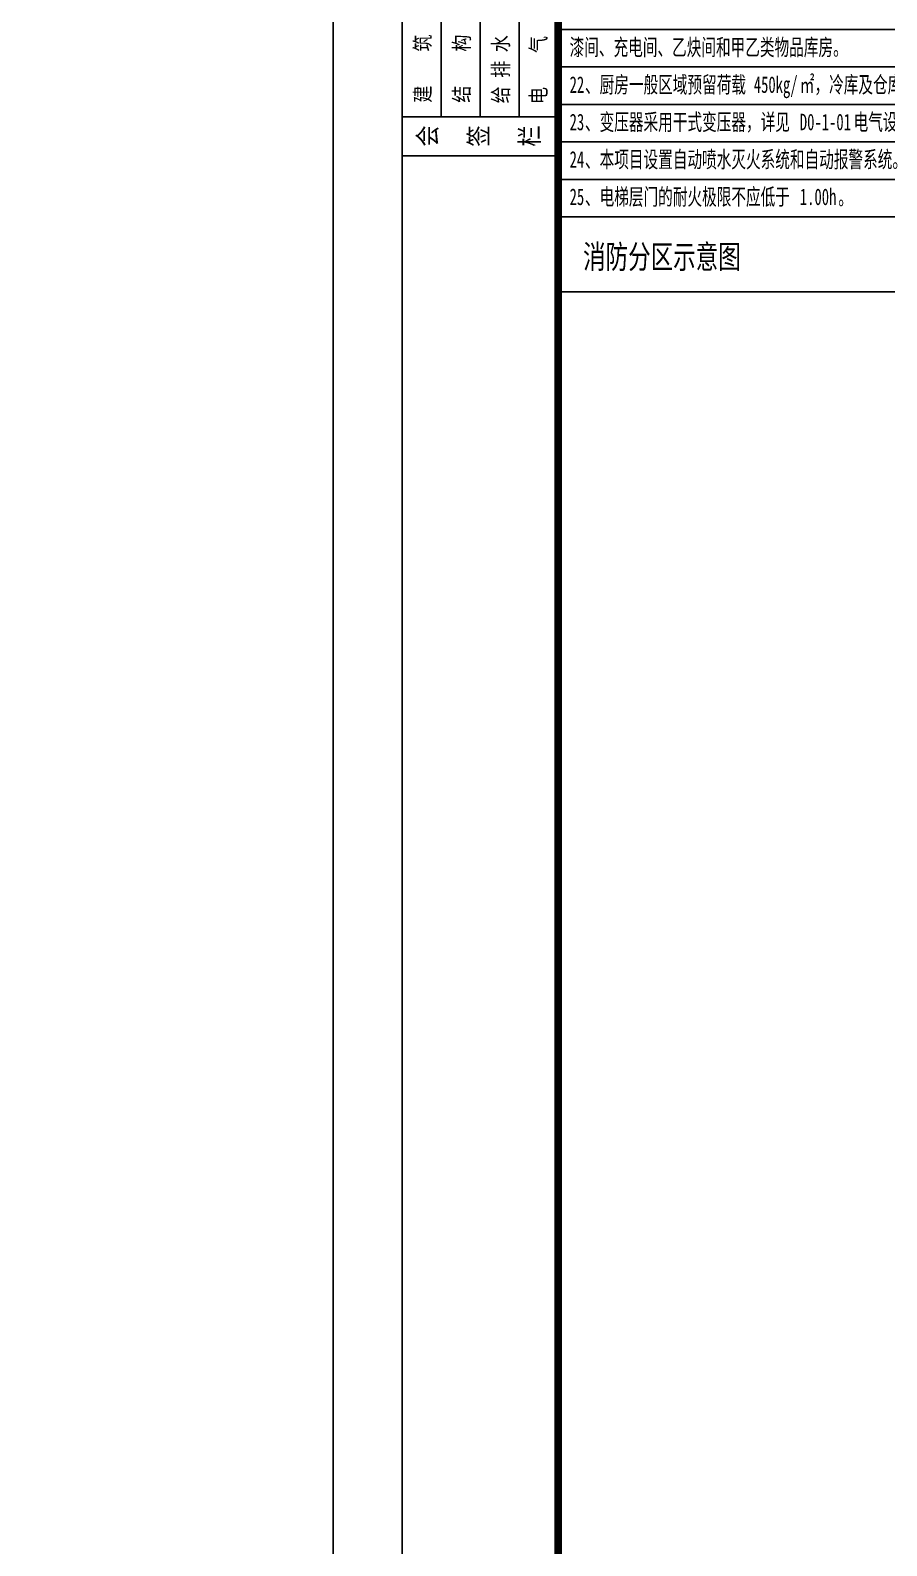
# Model space of a CAD drawing. Header units: millimetres. Extents: x 12325263 to 13848842, y -1463133 to 573208.
# Drawn here: x 12461565 to 12482132, y -841062 to -804679 of the extents above; entities that cross this region are included whole.
import ezdxf
from ezdxf.enums import TextEntityAlignment as Align
from ezdxf.xclip import XClip

# ---------------------------------------------------------------- set-up
doc = ezdxf.new("R2010")
doc.units = ezdxf.units.MM
doc.header["$LTSCALE"] = 1000
doc.header["$XCLIPFRAME"] = 0
for name, color, linetype in [('A-ANNO-TEXT', 7, 'Continuous'), ('PUB_HATCH', 8, 'Continuous'), ('PUB_TEXT', 7, 'Continuous'), ('ROAD-LINE', 20, 'Continuous'), ('S-消火栓', 10, 'Continuous'), ('S-灭火器', 2, 'Continuous'), ('TITEXT', 7, 'Continuous'), ('TITLIN', 7, 'Continuous'), ('TITLIN1', 7, 'Continuous'), ('WALL', 5, 'Continuous'), ('WALL-SHATCH', 8, 'Continuous')]:
    doc.layers.add(name, color=color, linetype=linetype)
doc.styles.add('ACHT', font='simhei.ttf')
doc.styles.add('TITXC', font='simhei.ttf')
doc.styles.add('TITXH', font='')
doc.styles.add('TITXV', font='', dxfattribs={"width": 0.7})
doc.styles.add('宋体', font='', dxfattribs={"width": 0.65})
doc.styles.get('TITXH').set_extended_font_data('@SimSun')
doc.styles.get('TITXV').set_extended_font_data('SimSun')
doc.styles.get('宋体').set_extended_font_data('SimSun')

# ---------------------------------------------------------------- blocks, each defined once
blk = doc.blocks.new('asdfadsfgd')
for points in [[(0, 0), (30000.04405706562, 0), (30000.04405706562, -1800), (0, -1800)], [(0, -1800), (30000, -1800), (30000, -34200), (0, -34200)]]:
    blk.add_lwpolyline(points, close=True)
at = {"layer": 'A-ANNO-TEXT', "color": 2, "style": 'TITXV', "width": 0.7}
blk.add_text('消防分区示意图', height=566.4556962025316, dxfattribs=at).set_placement((598.897244239226, -1239.764612803236))
blk = doc.blocks.new('MHQ-GF')
at = {"layer": 'S-灭火器'}
blk.add_hatch(color=256, dxfattribs=at).paths.add_polyline_path([(-300, 0), (300, 0), (0, 519.6152422726154)])
blk.add_lwpolyline([(-300, 0), (300, 0), (0, 519.6152422726154)], close=True, dxfattribs=at)
blk = doc.blocks.new('xfx')
at = {"layer": 'S-消火栓'}
blk.add_hatch(color=1, dxfattribs=at).paths.add_polyline_path([(700, 240), (700, 0), (0, 0)])
for p, q in [((23.85192159749568, 421.1733315717429), (700, 240)), ((0, 0), (0, 240)), ((0, 240), (700, 240)), ((700, 240), (0, 0)), ((700, 0), (0, 0)), ((700, 240), (700, 0))]:
    blk.add_line(p, q, dxfattribs=at)
at = {"layer": 'S-消火栓', "xscale": 0.5376, "yscale": 0.5376, "zscale": 0.5376}
for p in [(188.7200000127777, 240), (511.2800000002608, 240.0000000005821)]:
    blk.add_blockref('MHQ-GF', p, dxfattribs=at)
blk = doc.blocks.new('A$C77F732FE')
for p, q in [((0, 24299.99964558333), (30000, 24299.99964558333)), ((0, 23399.9996455831), (30000, 23399.9996455831)), ((0, 22499.99964558333), (30000, 22499.99964558333)), ((0, 21599.99964558333), (30000, 21599.99964558333)), ((0, 20699.99964558333), (30000, 20699.99964558333)), ((0, 19799.99964558333), (30000, 19799.99964558333)), ((0, 18899.99964558333), (30000, 18899.99964558333)), ((0, 17999.99964558333), (30000, 17999.99964558333)), ((0, 17099.99964558333), (30000, 17099.99964558333)), ((0, 16199.99964558333), (30000, 16199.99964558333)), ((0, 15299.99964558333), (30000, 15299.99964558333)), ((0, 14399.99964558333), (30000, 14399.99964558333)), ((0, 13499.99964558333), (30000, 13499.99964558333)), ((0, 12599.99964558333), (30000, 12599.99964558333)), ((0, 11699.99964558333), (30000, 11699.99964558333)), ((0, 10799.99964558333), (30000, 10799.99964558333)), ((0, 9899.999645583332), (30000, 9899.999645583332)), ((0, 8999.999645583332), (30000, 8999.999645583332)), ((0, 8099.999645583332), (30000, 8099.999645583332)), ((0, 7199.999645583332), (30000, 7199.999645583332)), ((0, 6299.999645583332), (30000, 6299.999645583332)), ((0, 5399.999645583332), (30000, 5399.999645583332)), ((0, 4499.999645583332), (30000, 4499.999645583332)), ((0, 3599.999645583332), (30000, 3599.999645583332)), ((0, 2699.999645583332), (30000, 2699.999645583332)), ((0, 1799.999645583332), (30000, 1799.999645583332)), ((0, 899.9996455833316), (30000, 899.9996455833316)), ((0, -0.0003544166684150696), (30000, -0.0003544166684150696)), ((0, -900.0003544166684), (30000, -900.0003544166684))]:
    blk.add_line(p, q)
blk.add_lwpolyline([(0, 24299.99964558333), (30000, 24299.99964558333), (30000, -900.0003544166684), (0, -900.0003544166684)], close=True)
at = {"layer": 'S-消火栓', "ltscale": 0.01}
blk.add_blockref('xfx', (1952.412390675396, 15525.17224790878), dxfattribs=at)
at = {"layer": 'PUB_TEXT', "style": '宋体', "width": 0.65}
for s, p in [('说明', (275.2655137218536, 23623.63520406839)), (':', (1012.480703595271, 23623.63520406839)), ('1', (275.2655137218536, 22725.88520406839)), ('、除特别注明外，图中所示标高为建筑面标高。结构标高和建筑面标高同时标注时，标高后加（', (459.5693111902081, 22725.88520406839)), ('J', (15941.08829853198, 22725.88520406839)), ('）表示为建筑完成面标高，标高后加（', (16125.39209600033, 22725.88520406839)), ('G', (22391.72120992438, 22725.88520406839)), ('）表示为结构面标高。', (22576.02500739274, 22725.88520406839)), ('2', (275.2655137218536, 21828.13520406839)), ('、除特别注明外，墙厚为', (459.5693111902081, 21828.13520406839)), ('200mm', (4514.252855494006, 21828.13520406839)), ('。', (5435.771842835778, 21828.13520406839)), ('3', (275.2655137218537, 20930.38520406839)), ('、除特别注明外，门垛均为', (459.5693111902081, 20930.38520406839)), ('100mm', (4882.860450430715, 20930.38520406839)), ('，或门位于所在房间', (5804.379437772487, 20930.38520406839)), ('(', (9121.847792202867, 20930.38520406839)), ('或走廊', (9306.15158967122, 20930.38520406839)), (')', (10411.97437448135, 20930.38520406839)), ('的正中。', (10596.2781719497, 20930.38520406839)), ('4', (275.2655137218537, 20032.63520406839)), ('、除特别注明外，以下的功能区域的标高对应相应的停车库楼面建筑标高“', (459.5693111902082, 20032.63520406839)), ('H', (12623.6199441016, 20032.63520406839)), ('”。', (12807.92374156995, 20032.63520406839)), ('5', (275.2655137218538, 19134.88520406839)), ('、水管、地漏、雨水口、排水留孔的大小及具体位置以给排水专业图纸位置，本图仅为示意。', (459.5693111902082, 19134.88520406839)), ('6', (275.2655137218538, 18237.13520406839)), ('、建筑内的电缆井、管道井应在每层楼板处采用不低于楼板耐火极限的不燃材料或防火封堵材料封堵', (459.5693111902083, 18237.13520406839)), (';', (16678.3034884054, 18237.13520406839)), ('7', (275.2655137218539, 17339.38520406839)), ('、本图中所有墙体预留孔洞均需在管道安装完后以膨胀性防火填料封堵。', (459.5693111902083, 17339.38520406839)), ('8', (275.2655137218539, 16441.63520406839)), ('、消防救援窗采用易敲碎玻璃', (459.5693111902084, 16441.63520406839)), ('幕墙与楼板之间的间缝，需用相当于楼板耐火极限的不燃烧材料严密填实，具体详幕墙图纸。', (5435.77184283578, 16441.63520406839)), (';', (5251.468045367425, 16441.63520406839)), ('9', (275.265513721854, 15543.88520406839)), ('、图示', (459.5693111902085, 15543.88520406839)), ('为消火栓，其尺寸为', (3039.822475747171, 15543.88520406839)), ('700', (6357.290830177551, 15543.88520406839)), ('×', (6910.202222582614, 15543.88520406839)), ('1800', (7278.809817519323, 15543.88520406839)), ('×', (8016.025007392741, 15543.88520406839)), ('240', (8384.63260232945, 15543.88520406839)), ('（宽×高×深），离地', (8937.543994734511, 15543.88520406839)), ('100', (12623.6199441016, 15543.88520406839)), ('安装。', (13176.53133650666, 15543.88520406839)), ('10', (275.2655137218541, 14646.13520406839)), ('、地下层所有集水井上面盖铁格栅，上行车道深沟处为承压铁格栅。地下车库内除注明外，浅沟均不设格栅。室外所有集水井和水沟上面盖不锈钢格栅或穿孔石板。', (643.873108658563, 14646.13520406839)), ('、地下层高低压配电房的地面在完成电缆沟施工后，在结构面上二次浇', (643.8731086585631, 13748.38520406839)), ('混凝土，具体构造另详专业图。', (12623.6199441016, 13748.38520406839)), ('11', (275.2655137218541, 13748.38520406839)), ('C15', (12070.70855169654, 13748.38520406839)), ('12', (275.2655137218542, 12850.63520406839)), ('、水泵房地面在结构面上二次浇', (643.8731086585631, 12850.63520406839)), ('C15', (5804.379437772488, 12850.63520406839)), ('混凝土并找坡，排水另详水专业图，设备基础部分', (6357.290830177551, 12850.63520406839)), ('构造另详专业图。', (14650.9617162535, 12850.63520406839)), ('、地下层各设备房内的通风百页，另详暖通专业图。楼梯和前室的加压洞口与百叶除特别注明外，均距地', (643.8731086585631, 11952.88520406839)), ('高安装。', (18152.73386815223, 11952.88520406839)), ('13', (275.2655137218542, 11952.88520406839)), ('300', (17599.82247574717, 11952.88520406839)), ('14', (275.2655137218543, 11055.13520406839)), ('、所有汽车坡道两侧非混凝土结构的墙体需在坡道面上', (643.8731086585632, 11055.13520406839)), ('1000', (9490.455387139576, 11055.13520406839)), ('以下的高度浇注', (10227.67057701299, 11055.13520406839)), ('C20', (12807.92374156996, 11055.13520406839)), ('混', (13360.83513397502, 11055.13520406839)), ('凝土同墙厚，内配φ', (13913.74652638008, 11055.13520406839)), ('12@200', (17231.21488081046, 11055.13520406839)), ('双面。', (18337.03766562059, 11055.13520406839)), ('、强、弱电间在门内侧设', (643.8731086585633, 10157.38520406839)), ('C15', (4698.556652962362, 10157.38520406839)), ('混凝土门槛', (5251.468045367425, 10157.38520406839)), ('宽', (8016.025007392742, 10157.38520406839)), ('X200mm', (8384.63260232945, 10157.38520406839)), ('高。电井、水井的预留管井', (9490.455387139576, 10157.38520406839)), ('应在每层楼板处用相当于楼板耐火极限的不燃材料封堵。消防水泵房应采取防水淹的技术措施，', (14098.05032384844, 10157.38520406839)), ('15', (275.2655137218543, 10157.38520406839)), ('100mm', (7094.50602005097, 10157.38520406839)), ('设置', (275.2655137218544, 9259.635204068385)), ('100mm', (1012.48070359527, 9259.635204068385)), ('宽', (1933.999690937043, 9259.635204068385)), ('X200mm', (2302.607285873751, 9259.635204068385)), ('高混凝土门槛以防水淹。', (3408.430070683878, 9259.635204068385)), ('16', (275.2655137218545, 8361.885204068385)), ('、消防电梯设置符合《消防电梯制造和安装安全规范》', (643.8731086585633, 8361.885204068385)), ('GB26465-2011', (9490.455387139578, 8361.885204068385)), ('相关规定。', (11702.10095675983, 8361.885204068385)), ('17', (275.2655137218545, 7464.135204068385)), ('、设备房砌体在设备安装后再砌筑；外墙饰面砖铺贴采用专用粘结剂和柔性勾缝剂，禁止使用水泥砂浆铺贴。', (643.8731086585634, 7464.135204068385)), ('18', (275.2655137218546, 6566.385204068385)), ('、人防墙体、人防门洞、人防口部、人防套管、人防集水井等具体设计应另详人防专业设计图纸。', (643.8731086585635, 6566.385204068385)), ('19', (275.2655137218546, 5668.635204068385)), ('、防火墙耐火极限为', (643.8731086585635, 5668.635204068385)), ('3.00h', (3961.341463088943, 5668.635204068385)), ('，特级防火卷帘耐火时间为', (4882.860450430715, 5668.635204068385)), ('3.00h', (9306.151589671223, 5668.635204068385)), ('。', (10227.670577013, 5668.635204068385)), ('20', (275.2655137218547, 4770.885204068385)), ('300mm', (1012.480703595272, 4770.885204068385)), ('宽排水浅沟，排水浅沟起点处深', (1933.999690937045, 4770.885204068385)), ('20mm', (7094.50602005097, 4770.885204068385)), ('，终点处深', (7831.721209924387, 4770.885204068385)), ('50mm', (9674.759184607932, 4770.885204068385)), ('、', (643.8731086585635, 4770.885204068385)), ('。', (10411.97437448135, 4770.885204068385)), ('21', (275.2655137218547, 3873.135204068385)), ('、发电机房内的储油间其总储存量不应大于', (643.8731086585636, 3873.135204068385)), ('1m3', (7647.417412456031, 3873.135204068385)), ('，储油间门内侧设', (8200.328804861096, 3873.135204068385)), ('C15', (11149.18956435477, 3873.135204068385)), ('混凝土门槛', (11702.10095675983, 3873.135204068385)), ('100mm', (13545.13893144337, 3873.135204068385)), ('宽', (14466.65791878515, 3873.135204068385)), ('X200mm', (14835.26551372186, 3873.135204068385)), ('高混凝土门槛以防油品流散。工具间不得储藏气、液体燃料。不应设置修理车位，喷', (15941.08829853198, 3873.135204068385)), ('漆间、充电间、乙炔间和甲乙类物品库房。', (275.2655137218548, 2975.385204068385)), ('㎡，冷库及仓库区域是', (5804.37943777249, 2077.635204068385)), ('㎡。', (10596.27817194971, 2077.635204068385)), ('22', (275.2655137218549, 2077.635204068385)), ('、厨房一般区域预留荷载', (643.8731086585638, 2077.635204068385)), ('450kg/', (4698.556652962363, 2077.635204068385)), ('750kg/', (9490.455387139578, 2077.635204068385)), ('23', (275.2655137218549, 1179.885204068385)), ('、变压器采用干式变压器，详见', (643.8731086585638, 1179.885204068385)), ('D0-1-01', (5804.379437772489, 1179.885204068385)), ('电气设计施工图总说明（上）。', (7094.506020050971, 1179.885204068385)), ('、本项目设置自动喷水灭火系统和自动报警系统。', (643.8731086585639, 282.1352040683851)), ('24', (275.265513721855, 282.1352040683851)), ('25', (275.265513721855, -615.6147959316149)), ('、电梯层门的耐火极限不应低于', (643.873108658564, -615.6147959316149)), ('1.00h', (5804.379437772489, -615.6147959316149)), ('。', (6725.898425114261, -615.6147959316149))]:
    blk.add_text(s, height=396.5189873417722, dxfattribs=at).set_placement(p)
blk = doc.blocks.new('asdfasdgfadfgfdgh')
blk.add_lwpolyline([(-31499.99999983981, 95400), (-1499.999999839813, 95400), (-1499.999999839813, 63000), (-31499.99999983981, 63000)], close=True)
for name, p in [('A$C77F732FE', (-31499.99999983981, 98100.00035441667)), ('asdfadsfgd', (-31499.99999983981, 97200))]:
    blk.add_blockref(name, p)
blk = doc.blocks.new('横向图框_A0')
at = {"layer": 'TITLIN'}
for p, q in [((4.547473508864641e-13, 831.0000000000002), (4.085620730620576e-13, 672.7500000000002)), ((6.250000000000455, 831.0000000000002), (6.250000000000444, 679.0000000000002)), ((12.50000000000045, 831.0000000000002), (12.50000000000045, 679.0000000000002)), ((18.75000000000045, 831.0000000000002), (18.75000000000045, 679.0000000000002)), ((25.00000000000044, 679.0000000000002), (4.440892098500626e-13, 679.0000000000002)), ((25.00000000000044, 672.7500000000002), (4.085620730620576e-13, 672.7500000000002))]:
    blk.add_line(p, q, dxfattribs=at)
at = {"layer": 'TITLIN1'}
blk.add_lwpolyline([(0, 2.273736754432321e-13), (1189, 0), (1189, 841), (4.547473508864641e-13, 841.0000000000002)], close=True, dxfattribs=at)
at = {"layer": 'TITLIN1', "const_width": 1.2}
blk.add_lwpolyline([(25, 10.00000000000023), (1179, 10), (1179, 831), (25.00000000000045, 831.0000000000002)], close=True, dxfattribs=at)
blk.add_lwpolyline([(25, 10.00000000000023), (1179, 10), (1179, 831), (25.00000000000045, 831.0000000000002)], close=True, dxfattribs=at)
at = {"style": 'TITXV', "width": 0.8}
for tag, p in [('暖通', (3.125000000000455, 781.0000000000002)), ('智能化', (9.375000000000455, 781.0000000000002)), ('给排水', (15.62500000000045, 705.0000000000002)), ('建筑', (3.125000000000455, 705.0000000000002)), ('结构', (9.375000000000455, 705.0000000000002)), ('电气', (21.87500000000045, 705.0000000000002))]:
    blk.add_attdef(tag, text='', height=2.5, rotation=90, dxfattribs=at).set_placement(p, align=Align.MIDDLE_CENTER)
for tag, height, style, p in [('总工程师', 3, 'ACHT', (1143.108554763832, 210.3041968698305)), ('审定', 3, 'ACHT', (1143.108554763832, 202.3041968682753)), ('审核', 3, 'ACHT', (1143.108554763832, 194.3041968667198)), ('设计总负责人1', 3, 'ACHT', (1143.108554763832, 186.3041968651646)), ('设计总负责人2', 3, 'ACHT', (1143.108554763832, 178.3041968636001)), ('设计总负责人3', 3, 'ACHT', (1143.108554763832, 170.3041968620446)), ('专业负责人1', 3, 'ACHT', (1143.108554763832, 162.3041968558141)), ('专业负责人2', 3, 'ACHT', (1143.108554763832, 154.304196852685)), ('专业负责人3', 3, 'ACHT', (1143.108554763832, 146.3041968495743)), ('校核1', 3, 'ACHT', (1143.108554763832, 138.3041968604894)), ('校核2', 3, 'ACHT', (1143.108554763832, 130.3041968589341)), ('设计1', 3, 'ACHT', (1143.108554763832, 122.3041968573787)), ('设计2', 3, 'ACHT', (1143.108554763832, 114.3041968558048)), ('工程编号', 3, 'TITXC', (1142.308415538108, 74.79332358701504)), ('专业', 3, 'TITXC', (1170.432957775367, 74.79332358701504)), ('设计阶段', 3, 'TITXC', (1155.544107377413, 67.77587566972215)), ('图号', 5, 'TITXC', (1140.343351562507, 32.74615367968363)), ('出图日期', 3, 'ACHT', (1144.346033357375, 24.29332357717794))]:
    blk.add_attdef(tag, text='', height=height, dxfattribs=dict(style=style)).set_placement(p, align=Align.MIDDLE_CENTER)
at = {"style": 'TITXC', "flags": 1}
for tag, height, p in [('建设单位', 3, (1149.822381598118, 102.2933235923701)), ('工程名称', 3, (1149.822381598118, 86.29332358925603)), ('图纸名称', 5, (1149.822381604463, 51.04332358238753))]:
    blk.add_attdef(tag, text='', height=height, dxfattribs=at).set_placement(p, align=Align.MIDDLE_CENTER)
at = {"style": 'ACHT', "width": 0.8}
for tag, p in [('版本号', (1172.76297090092, 32.79332357883686)), ('序号', (1172.762970907206, 24.29332357717794))]:
    blk.add_attdef(tag, text='', height=3, dxfattribs=at).set_placement(p, align=Align.MIDDLE_CENTER)
at = {"layer": 'TITEXT', "style": 'TITXV', "width": 0.8}
for s, p in [('建    筑', (4.553489449121269, 681.2758650736979)), ('结    构', (10.80348944912011, 681.2758650736979)), ('给 排 水', (17.05348944912127, 681.1684289269804)), ('电    气', (23.08466500723895, 681.0569052424634))]:
    blk.add_text(s, height=2.5, rotation=90, dxfattribs=at).set_placement(p)
at = {"layer": 'TITEXT', "style": 'TITXH', "width": 1.2}
blk.add_text('会  签  栏', height=2.5, dxfattribs=at).set_placement((1.972576164289357, 674.6448550419407))
blk = doc.blocks.new('*U20')
blk.add_blockref('横向图框_A0', (0, 0))
blk = doc.blocks.new('A$C15443CC7')
at = {"xscale": 150, "yscale": 150, "zscale": 150}
blk.add_blockref('*U20', (2.235174179077148e-08, -1.769512891769409e-08), dxfattribs=at)
blk = doc.blocks.new('adgshg13-A$C7F010FC0')
at = {"layer": 'WALL-SHATCH'}
h = blk.add_hatch(color=256, dxfattribs=at)
h.dxf.hatch_style = 1
h.paths.add_polyline_path([(-60384.17120504379, -16880.89509773254), (-763.1647881269455, 197.4793643951416), (12587.61850607395, -13153.30393266678), (12587.61850607395, -157996.0197629929), (-162964.8506313562, -188820.4315237999), (-171262.3814957142, -180522.900662899), (-171262.3814957142, -31310.89849328995), (-150707.1909123659, -10755.70791006088), (-131860.0775495768, -7980.895098209381), (-99162.38149428368, -7980.895098209381), (-99162.38149428368, -4980.895097732544), (-76620.42811572552, -4980.895097732544), (-70107.65229141712, -16880.89509773254)], flags=16)
h.paths.add_polyline_path([(-60091.22944009304, -16380.89510011673), (-646.8769880533218, 646.876989364624), (12987.61850607395, -12987.61850786209), (12987.61850607395, -158331.9049158096), (-163100.5840539932, -189250.3835258484), (-171662.3814958334, -180688.5860877037), (-171662.3814958334, -31145.21306848526), (-150777.8961598873, -10260.7277340889), (-131896.6870943308, -7480.895098209381), (-99562.38149428368, -7480.895098209381), (-99562.38149428368, -4580.895097732544), (-76365.55243730545, -4580.895097732544), (-69907.50581622124, -16380.89510774612)])
blk = doc.blocks.new('A$C4C7A72D3')
at = {"layer": 'ROAD-LINE'}
for p, q in [((122920.6306079514, 156967.8225917814), (60766.25338230468, 94813.44524383545)), ((128270.6306099761, 154539.648003578), (64655.34068261459, 90924.35795116564)), ((72292.09390912391, 83287.60472869826), (141970.6306093726, 152966.1414585107))]:
    blk.add_line(p, q, dxfattribs=at)
at = {"layer": 'WALL', "color": 1}
blk.add_blockref('adgshg13-A$C7F010FC0', (210433.0120974779, 205503.5692701337), dxfattribs=at)

msp = doc.modelspace()

# ---------------------------------------------------------------- linework, layer by layer
at = {"layer": 'PUB_HATCH'}
msp.add_lwpolyline([(12468841.55586849, -733132.9697023558), (12648841.55586849, -733132.9697023558), (12648841.55586849, -963132.9697023558), (12468841.55586849, -963132.9697023558)], close=True, dxfattribs=at)

# ---------------------------------------------------------------- block references
for name, p in [('A$C15443CC7', (12470491.55586846, -908607.9697023386)), ('asdfasdgfadfgfdgh', (12505741.55586833, -906357.9697023563))]:
    msp.add_blockref(name, p)

# ---------------------------------------------------------------- next in the draw order: block references
ref = msp.add_blockref('A$C4C7A72D3', (12385714.85333347, -906209.5211575599), dxfattribs=dict(rotation=350.041249254255))
XClip(ref).set_block_clipping_path([(223442.85848776624, 85923.1187333744), (220542.79614323564, 85923.14223919064), (220542.85794921033, 89292.82327550603), (211526.91503559053, 89292.81013112981), (210631.4331447985, 94392.80805835268), (206113.36859029531, 94392.80254184548), (206001.43151877634, 95030.31273446558), (204376.28265885077, 94744.96136868373), (203364.45700568333, 100506.90300529171), (197947.39471226372, 99555.74826742522), (192482.34284747206, 130679.47653937805), (190118.78045936674, 130264.45040162886), (191623.4071957469, 121695.64270786336), (177046.6486519482, 119136.20117008407), (175707.6223907359, 126760.84837657143), (173902.98837133497, 128026.4039125028), (169528.38544615544, 127258.29032698018), (169070.09673948586, 129868.3614864857), (163308.25174581818, 128856.66933918069), (163766.52659606002, 126246.61717005563), (159679.17951310053, 125528.91809214232), (170669.68883746117, 62935.797914044), (167222.1989369914, 62330.4650948944), (167939.77594909444, 58243.68085931754), (171386.95287966542, 58848.291248798836), (172857.06567938626, 50477.00326481927), (165962.5026008021, 49266.42308983533), (168037.78130347654, 37447.17964484263), (140649.95849708281, 32638.23901064042), (115387.97992391884, 28202.578178789467), (95598.7254695911, 140907.4332163476), (226939.47610990703, 163968.86685004015), (240128.69528115913, 88852.8973128139)])

doc.saveas('drawing.dxf')
